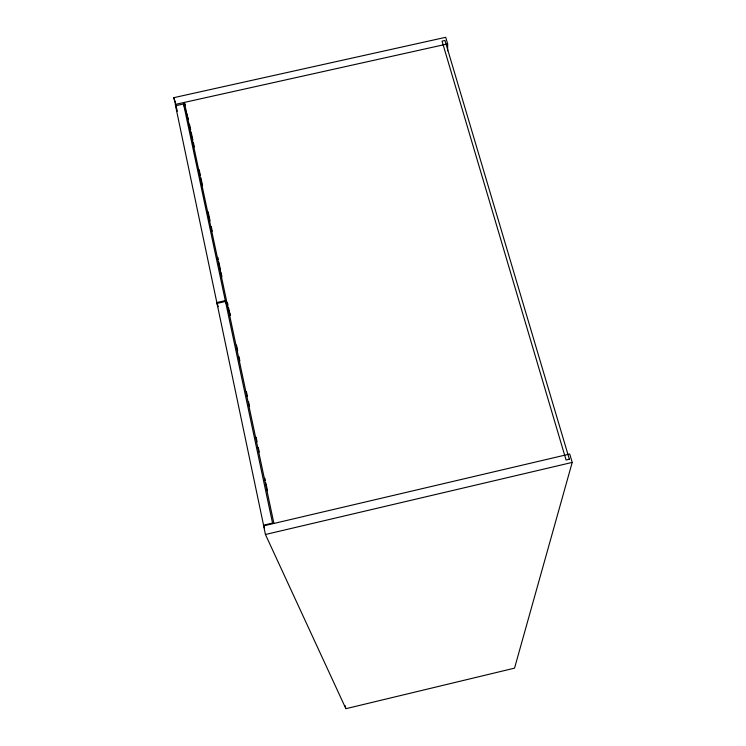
<?xml version="1.0" encoding="UTF-8"?>
<svg xmlns="http://www.w3.org/2000/svg" width="746" height="746" viewBox="0 0 746 746"><rect width="100%" height="100%" fill="white"/><g stroke="black" fill="none" stroke-linecap="round" stroke-linejoin="round"><path stroke-width="1.12" d="M447.637 50.868L447.665 43.893L445.707 37.3L173.79 97.679L177.352 111.257M572.21 462.408L514.535 668.146L345.892 708.7L265.436 534.5L263.627 525.865L569.72 454.016L572.21 462.408L265.436 534.5M263.552 525.175L272.542 523.067L225.488 301.477L217.021 303.417L263.552 525.175L264.513 527.282M188.458 119.397L183.544 103.983L175.543 105.764L216.834 302.54L225.301 300.61L230.327 314.859M175.207 104.449L447.665 43.893M263.627 525.865L264.588 527.982M216.834 302.54L217.636 304.732M217.021 303.417L218.224 306.69M173.79 97.679L175.599 103.209M185.25 105.242L184.355 102.416L273.913 523.45M345.23 705.725L345.668 707.712M189.484 124.2L190.696 129.888M191.181 132.163L192.878 140.136M193.363 142.411L194.324 146.962M199.173 169.734L200.385 175.422M200.87 177.697L202.567 185.67M208.143 211.845L210.074 220.956M211.286 226.644L212.256 231.195M217.832 257.379L218.317 259.655M218.802 261.93L220.499 269.903M220.984 272.178L221.954 276.729M227.521 302.913L228.006 305.189M228.49 307.464L230.188 315.437M236.491 345.034L237.704 350.723M238.906 356.411L239.876 360.971M246.422 391.706L247.392 396.257M248.605 401.945L249.574 406.505M256.111 437.24L257.081 441.791M258.293 447.479L259.263 452.039M264.839 478.214L265.324 480.489M265.809 482.774L267.506 490.737M183.544 103.983L225.301 300.61M569.366 459.219L566.074 459.993L442.042 41.123L444.97 40.471L569.366 459.219"/></g></svg>
